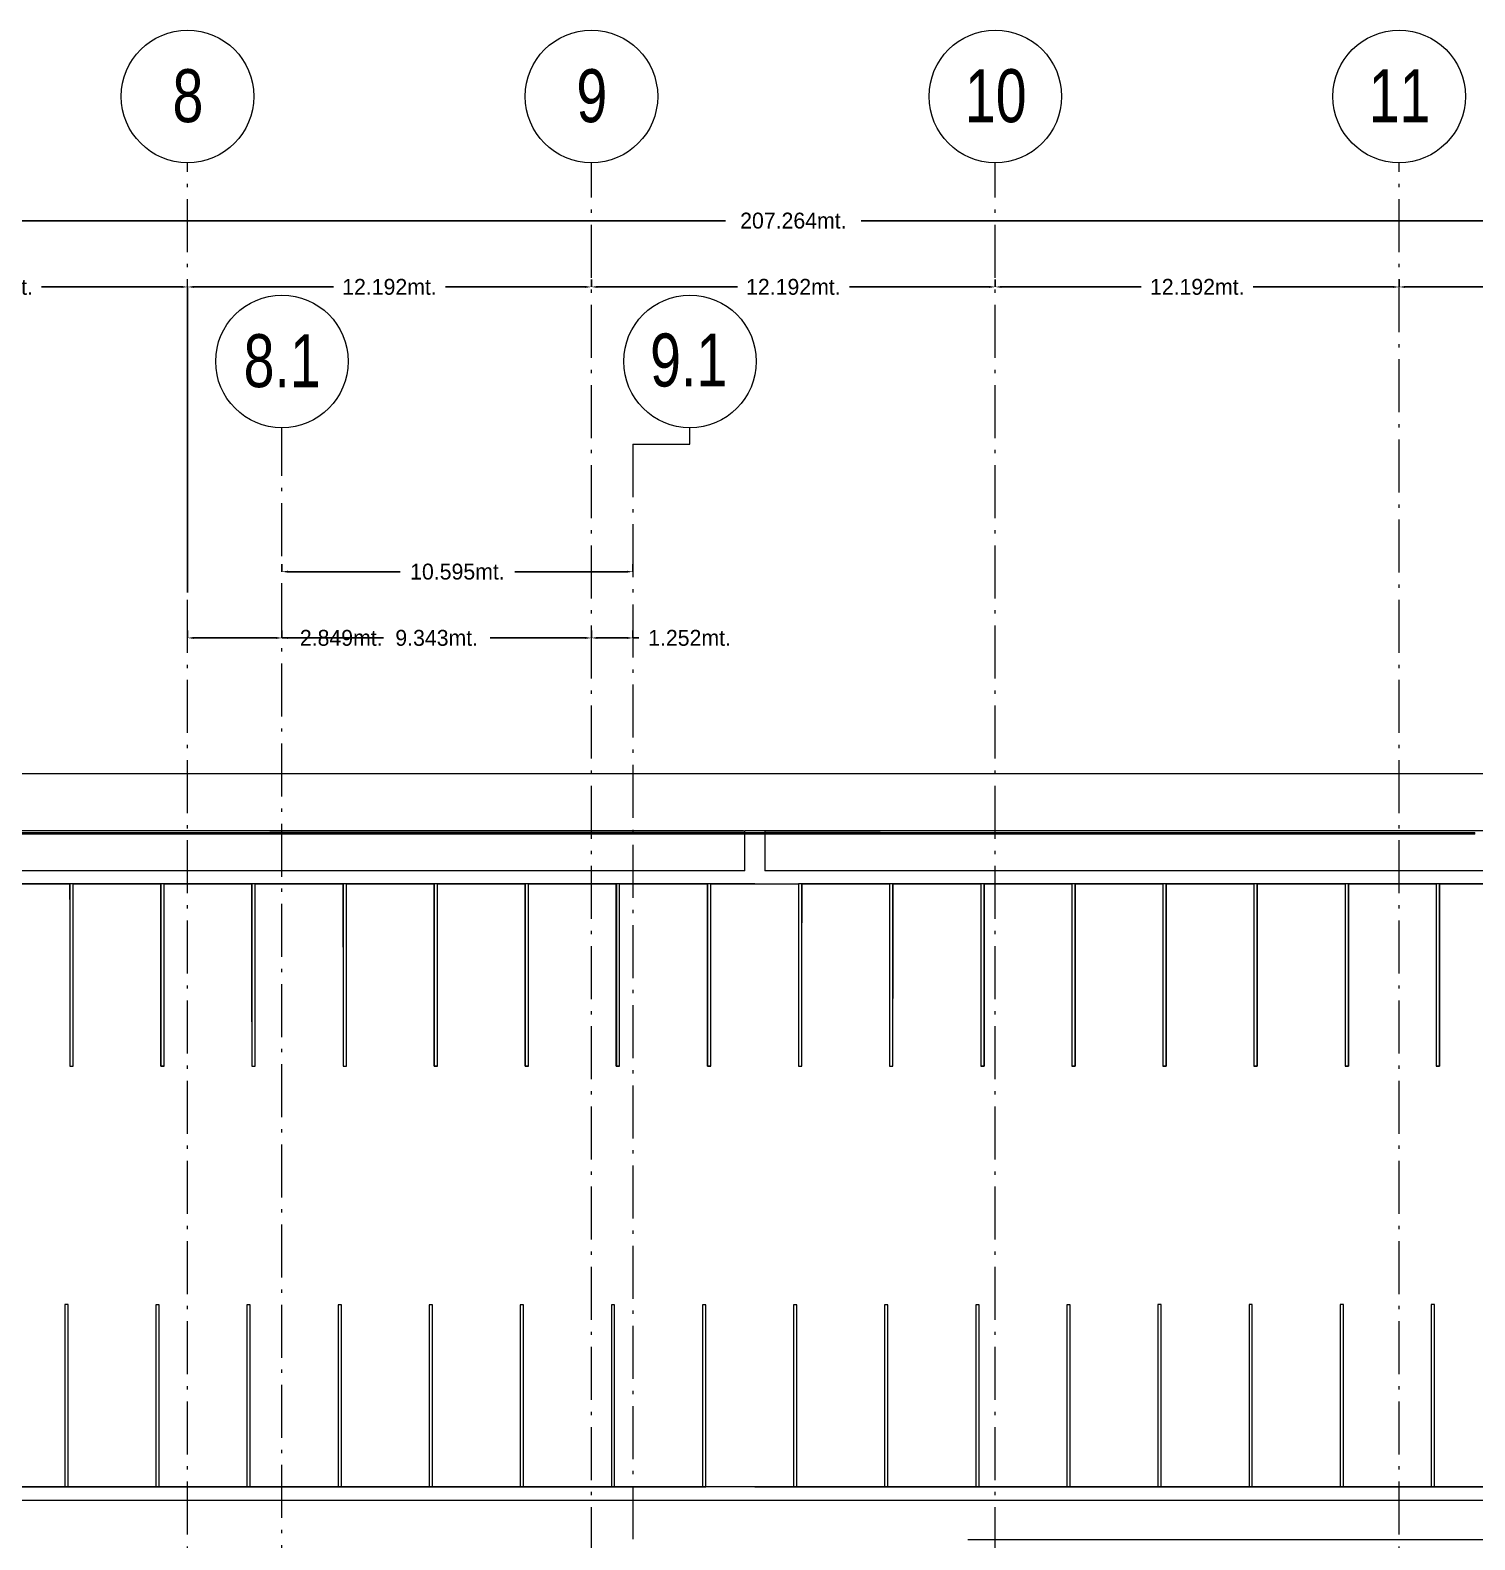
# Model space of a CAD drawing. Header units: metres. Extents: x -55 to 260, y -121 to 64.
# Drawn here: x 68.4 to 112.01, y 18.74 to 64.32 of the extents above; entities that cross this region are included whole.
import ezdxf

# ---------------------------------------------------------------- set-up
doc = ezdxf.new("R2010")
doc.units = ezdxf.units.M
doc.linetypes.add('01_Grid', pattern=[2.32, 1.6, -0.36, 0, -0.36])
for name, color, linetype, lineweight in [('0-1', 7, 'Continuous', 5), ('03EJES', 1, 'Continuous', 5), ('03EJES-1', 1, '01_Grid', 5), ('04NOEJE', 2, 'Continuous', 18), ('04NOEJE-1', 2, 'Continuous', 5), ('31COTAS', 1, 'Continuous', 5), ('45ESTAC-1', 253, 'Continuous', 5), ('55BARANDAL-1', 253, 'Continuous', 5), ('70LINEA-1', 254, 'Continuous', 5)]:
    doc.layers.add(name, color=color, linetype=linetype, lineweight=lineweight)
doc.styles.add('Arial', font='arial.ttf', dxfattribs={"width": 0.75, "height": 1.6})
doc.dimstyles.get("Standard").update_dxf_attribs({"dimtxt": 0.48, "dimasz": 0.18, "dimexe": 0, "dimexo": 0, "dimgap": 0.09, "dimtad": 0, "dimtih": 1, "dimtoh": 1, "dimdec": 3, "dimzin": 0, "dimdsep": 46, "dimtxsty": 'Standard', "dimcen": 0.09, "dimadec": 0, "dimazin": 0, "dimtfac": 1, "dimtdec": 4, "dimtofl": 0, "dimtmove": 0, "dimatfit": 3, "dimfxl": 1, "dimtolj": 1, "dimtzin": 0, "dimarcsym": 0})

# ---------------------------------------------------------------- blocks, each defined once
blk = doc.blocks.new('Parking Lot - Single - Single-V70-A1 _ A700')
at = {"layer": '70LINEA-1'}
for p, q in [((110.945, 38.54), (110.845, 38.54)), ((110.845, 38.54), (110.845, 33.041)), ((113.595, 38.54), (110.945, 38.54)), ((110.945, 33.041), (110.945, 38.54)), ((110.945, 38.54), (110.946, 33.041)), ((110.945, 38.54), (110.945, 38.54)), ((110.845, 33.041), (110.945, 33.041)), ((110.846, 33.041), (110.845, 33.041)), ((110.946, 33.041), (110.846, 33.041)), ((110.945, 33.041), (110.946, 33.041))]:
    blk.add_line(p, q, dxfattribs=at)
blk = doc.blocks.new('Parking Lot - Single - Single-V71-A1 _ A700')
at = {"layer": '70LINEA-1'}
for p, q in [((108.195, 38.54), (108.095, 38.54)), ((108.095, 38.54), (108.095, 33.041)), ((110.845, 38.54), (108.195, 38.54)), ((108.195, 33.041), (108.195, 38.54)), ((108.195, 38.54), (108.195, 33.041)), ((108.195, 38.54), (108.195, 38.54)), ((108.095, 33.041), (108.195, 33.041)), ((108.195, 33.041), (108.095, 33.041)), ((108.095, 33.041), (108.095, 33.041)), ((108.195, 33.041), (108.195, 33.041))]:
    blk.add_line(p, q, dxfattribs=at)
blk = doc.blocks.new('Parking Lot - Single - Single-V72-A1 _ A700')
at = {"layer": '70LINEA-1'}
for p, q in [((94.445, 38.54), (94.345, 38.54)), ((94.345, 38.54), (94.345, 33.041)), ((97.095, 38.54), (94.445, 38.54)), ((94.445, 33.041), (94.445, 38.54)), ((94.445, 38.54), (94.445, 35.085)), ((94.445, 38.54), (94.445, 38.54)), ((94.345, 33.041), (94.445, 33.041)), ((94.345, 33.041), (94.345, 33.041)), ((94.445, 33.041), (94.445, 33.041))]:
    blk.add_line(p, q, dxfattribs=at)
blk = doc.blocks.new('Parking Lot - Single - Single-V73-A1 _ A700')
at = {"layer": '70LINEA-1'}
for p, q in [((91.695, 38.54), (91.595, 38.54)), ((91.595, 38.54), (91.595, 33.041)), ((94.345, 38.54), (91.695, 38.54)), ((91.695, 33.041), (91.695, 38.54)), ((91.695, 38.54), (91.695, 37.364)), ((91.695, 38.54), (91.695, 38.54)), ((91.595, 33.041), (91.695, 33.041)), ((91.595, 33.041), (91.595, 33.041)), ((91.695, 33.041), (91.695, 33.041))]:
    blk.add_line(p, q, dxfattribs=at)
blk = doc.blocks.new('Parking Lot - Single - Single-V74-A1 _ A700')
at = {"layer": '70LINEA-1'}
for p, q in [((88.845, 33.041), (88.845, 38.54)), ((88.845, 38.54), (88.846, 38.54)), ((88.946, 38.54), (88.846, 38.54)), ((88.846, 38.54), (88.846, 33.041)), ((90.276, 38.54), (88.946, 38.54)), ((88.946, 33.041), (88.946, 38.54)), ((88.945, 33.041), (88.845, 33.041)), ((88.845, 33.041), (88.846, 33.041)), ((88.846, 33.041), (88.946, 33.041)), ((88.946, 33.041), (88.945, 33.041))]:
    blk.add_line(p, q, dxfattribs=at)
blk = doc.blocks.new('Parking Lot - Single - Single-V75-A1 _ A700')
at = {"layer": '70LINEA-1'}
for p, q in [((86.095, 33.683), (86.095, 38.54)), ((86.095, 38.54), (86.096, 38.54)), ((86.196, 38.54), (86.096, 38.54)), ((86.096, 38.54), (86.096, 33.041)), ((88.846, 38.54), (86.196, 38.54)), ((86.196, 33.041), (86.196, 38.54)), ((86.095, 33.041), (86.095, 33.683)), ((86.195, 33.041), (86.095, 33.041)), ((86.095, 33.041), (86.096, 33.041)), ((86.096, 33.041), (86.196, 33.041)), ((86.196, 33.041), (86.195, 33.041))]:
    blk.add_line(p, q, dxfattribs=at)
blk = doc.blocks.new('Parking Lot - Single - Single-V76-A1 _ A700')
at = {"layer": '70LINEA-1'}
for p, q in [((83.345, 35.938), (83.345, 38.54)), ((83.345, 38.54), (83.346, 38.54)), ((83.446, 38.54), (83.346, 38.54)), ((83.346, 38.54), (83.346, 33.041)), ((86.096, 38.54), (83.446, 38.54)), ((83.446, 33.041), (83.446, 38.54)), ((83.345, 33.041), (83.345, 35.938)), ((83.445, 33.041), (83.345, 33.041)), ((83.345, 33.041), (83.346, 33.041)), ((83.346, 33.041), (83.446, 33.041)), ((83.446, 33.041), (83.445, 33.041))]:
    blk.add_line(p, q, dxfattribs=at)
blk = doc.blocks.new('Parking Lot - Single - Single-V77-A1 _ A700')
at = {"layer": '70LINEA-1'}
for p, q in [((80.595, 38.193), (80.595, 38.54)), ((80.595, 38.54), (80.596, 38.54)), ((80.696, 38.54), (80.596, 38.54)), ((80.596, 38.54), (80.596, 33.041)), ((83.346, 38.54), (80.696, 38.54)), ((80.696, 33.041), (80.696, 38.54)), ((80.596, 33.041), (80.595, 38.193)), ((80.596, 33.041), (80.696, 33.041)), ((80.696, 33.041), (80.596, 33.041)), ((80.596, 33.041), (80.596, 33.041)), ((80.696, 33.041), (80.696, 33.041))]:
    blk.add_line(p, q, dxfattribs=at)
blk = doc.blocks.new('Parking Lot - Single - Single-V78-A1 _ A700')
at = {"layer": '70LINEA-1'}
for p, q in [((77.845, 36.632), (77.845, 38.54)), ((77.845, 38.54), (77.846, 38.54)), ((77.946, 38.54), (77.846, 38.54)), ((77.846, 38.54), (77.846, 33.041)), ((80.596, 38.54), (77.946, 38.54)), ((77.946, 33.041), (77.946, 38.54)), ((77.845, 33.041), (77.846, 33.041)), ((77.846, 33.041), (77.946, 33.041)), ((77.946, 33.041), (77.945, 33.041))]:
    blk.add_line(p, q, dxfattribs=at)
blk = doc.blocks.new('Parking Lot - Single - Single-V79-A1 _ A700')
at = {"layer": '70LINEA-1'}
for p, q in [((75.095, 34.377), (75.095, 38.54)), ((75.095, 38.54), (75.096, 38.54)), ((75.196, 38.54), (75.096, 38.54)), ((75.096, 38.54), (75.096, 33.041)), ((77.846, 38.54), (75.196, 38.54)), ((75.196, 33.041), (75.196, 38.54)), ((75.095, 33.041), (75.096, 33.041)), ((75.096, 33.041), (75.196, 33.041)), ((75.196, 33.041), (75.195, 33.041))]:
    blk.add_line(p, q, dxfattribs=at)
blk = doc.blocks.new('Parking Lot - Single - Single-V80-A1 _ A700')
at = {"layer": '70LINEA-1'}
for p, q in [((72.345, 33.041), (72.345, 38.54)), ((72.345, 38.54), (72.346, 38.54)), ((72.446, 38.54), (72.346, 38.54)), ((72.346, 38.54), (72.346, 33.041)), ((75.096, 38.54), (72.446, 38.54)), ((72.446, 33.041), (72.446, 38.54)), ((72.445, 33.041), (72.345, 33.041)), ((72.345, 33.041), (72.346, 33.041)), ((72.346, 33.041), (72.446, 33.041)), ((72.446, 33.041), (72.445, 33.041))]:
    blk.add_line(p, q, dxfattribs=at)
blk = doc.blocks.new('Parking Lot - Single - Single-V81-A1 _ A700')
at = {"layer": '70LINEA-1'}
for p, q in [((69.595, 38.067), (69.595, 38.54)), ((69.595, 38.54), (69.596, 38.54)), ((69.696, 38.54), (69.596, 38.54)), ((69.596, 38.54), (69.596, 33.041)), ((72.346, 38.54), (69.696, 38.54)), ((69.696, 33.041), (69.696, 38.54)), ((69.595, 33.04), (69.596, 33.041)), ((69.596, 33.041), (69.696, 33.041)), ((69.696, 33.041), (69.695, 33.04))]:
    blk.add_line(p, q, dxfattribs=at)
blk = doc.blocks.new('Parking Lot - Single - Single-V82-A1 _ A700')
at = {"layer": '70LINEA-1'}
for p, q in [((66.845, 35.812), (66.845, 38.54)), ((66.845, 38.54), (66.846, 38.54)), ((66.946, 38.54), (66.846, 38.54)), ((66.846, 38.54), (66.846, 33.041)), ((69.596, 38.54), (66.946, 38.54)), ((66.946, 33.041), (66.946, 38.54)), ((66.845, 33.04), (66.846, 33.041)), ((66.846, 33.041), (66.946, 33.041)), ((66.946, 33.041), (66.945, 33.04))]:
    blk.add_line(p, q, dxfattribs=at)
blk = doc.blocks.new('Parking Lot - Single - Single-V212-A1 _ A700')
at = {"layer": '70LINEA-1'}
for p, q in [((61.195, 25.84), (61.195, 20.34)), ((61.295, 25.84), (61.195, 25.84)), ((61.195, 25.84), (61.195, 25.839)), ((61.295, 20.34), (61.295, 25.84)), ((58.495, 20.34), (61.245, 20.34)), ((61.195, 20.34), (61.295, 20.34)), ((61.295, 20.34), (61.195, 20.34)), ((61.195, 20.34), (61.195, 20.34)), ((61.295, 20.34), (61.295, 20.34))]:
    blk.add_line(p, q, dxfattribs=at)
blk = doc.blocks.new('Parking Lot - Single - Single-V213-A1 _ A700')
at = {"layer": '70LINEA-1'}
for p, q in [((72.195, 25.839), (72.195, 20.34)), ((72.295, 25.839), (72.195, 25.839)), ((72.195, 25.839), (72.195, 25.839)), ((72.295, 20.34), (72.295, 25.839)), ((69.495, 20.34), (72.245, 20.34)), ((72.195, 20.34), (72.295, 20.34)), ((72.295, 20.34), (72.195, 20.34)), ((72.195, 20.34), (72.195, 20.34)), ((72.295, 20.34), (72.295, 20.34))]:
    blk.add_line(p, q, dxfattribs=at)
blk = doc.blocks.new('Parking Lot - Single - Single-V214-A1 _ A700')
at = {"layer": '70LINEA-1'}
for p, q in [((80.445, 25.839), (80.445, 20.34)), ((80.545, 25.839), (80.445, 25.839)), ((80.445, 25.839), (80.445, 25.839)), ((80.545, 20.34), (80.545, 25.839)), ((77.745, 20.34), (80.495, 20.34)), ((80.445, 20.34), (80.545, 20.34)), ((80.545, 20.34), (80.445, 20.34)), ((80.445, 20.34), (80.445, 20.34)), ((80.545, 20.34), (80.545, 20.34))]:
    blk.add_line(p, q, dxfattribs=at)
blk = doc.blocks.new('Parking Lot - Single - Single-V215-A1 _ A700')
at = {"layer": '70LINEA-1'}
for p, q in [((91.445, 25.839), (91.445, 20.34)), ((91.545, 25.839), (91.445, 25.839)), ((91.545, 20.34), (91.545, 25.839)), ((90.276, 20.34), (91.495, 20.34)), ((91.445, 20.34), (91.545, 20.34)), ((91.545, 20.34), (91.445, 20.34)), ((91.445, 20.34), (91.445, 20.34)), ((91.545, 20.34), (91.545, 20.34))]:
    blk.add_line(p, q, dxfattribs=at)
blk = doc.blocks.new('Parking Lot - Single - Single-V216-A1 _ A700')
at = {"layer": '70LINEA-1'}
for p, q in [((94.195, 25.839), (94.195, 20.34)), ((94.295, 25.839), (94.195, 25.839)), ((94.295, 20.34), (94.295, 25.839)), ((91.495, 20.34), (94.245, 20.34)), ((94.195, 20.34), (94.295, 20.34)), ((94.295, 20.34), (94.195, 20.34)), ((94.195, 20.34), (94.195, 20.34)), ((94.295, 20.34), (94.295, 20.34))]:
    blk.add_line(p, q, dxfattribs=at)
blk = doc.blocks.new('Parking Lot - Single - Single-V217-A1 _ A700')
at = {"layer": '70LINEA-1'}
for p, q in [((102.445, 25.84), (102.445, 20.34)), ((102.545, 25.84), (102.445, 25.84)), ((102.545, 20.34), (102.545, 25.84)), ((99.745, 20.34), (102.495, 20.34)), ((102.445, 20.34), (102.545, 20.34)), ((102.545, 20.34), (102.445, 20.34)), ((102.445, 20.34), (102.445, 20.34)), ((102.545, 20.34), (102.545, 20.34))]:
    blk.add_line(p, q, dxfattribs=at)
blk = doc.blocks.new('Parking Lot - Single - Single-V218-A1 _ A700')
at = {"layer": '70LINEA-1'}
for p, q in [((110.697, 25.84), (110.697, 20.34)), ((110.797, 25.84), (110.697, 25.84)), ((110.797, 20.34), (110.797, 25.84)), ((107.997, 20.34), (110.747, 20.34)), ((110.697, 20.34), (110.797, 20.34)), ((110.797, 20.34), (110.697, 20.34)), ((110.697, 20.34), (110.697, 20.34)), ((110.797, 20.34), (110.797, 20.34))]:
    blk.add_line(p, q, dxfattribs=at)
blk = doc.blocks.new('Railing - Railing-7533586-A1 _ A700')
at = {"layer": '55BARANDAL-1'}
for p, q in [((67.45, 40.09), (70.45, 40.09)), ((70.45, 40.04), (67.45, 40.04)), ((70.45, 40.09), (70.45, 40.04)), ((70.45, 40.04), (70.45, 40.09)), ((70.45, 40.09), (73.45, 40.09)), ((73.45, 40.04), (70.45, 40.04)), ((73.45, 40.09), (73.45, 40.04)), ((73.45, 40.04), (73.45, 40.09)), ((73.45, 40.09), (75.631, 40.09)), ((75.631, 40.04), (73.45, 40.04)), ((75.631, 40.09), (76.453, 40.09)), ((76.453, 40.04), (75.631, 40.04)), ((76.453, 40.09), (76.453, 40.04)), ((76.453, 40.04), (76.453, 40.09)), ((76.453, 40.09), (79.453, 40.09)), ((79.453, 40.04), (76.453, 40.04)), ((79.453, 40.09), (79.453, 40.04)), ((79.453, 40.04), (79.453, 40.09)), ((79.453, 40.09), (82.453, 40.09)), ((82.453, 40.04), (79.453, 40.04)), ((82.453, 40.09), (82.453, 40.04)), ((82.453, 40.04), (82.453, 40.09)), ((82.453, 40.09), (85.453, 40.09)), ((85.453, 40.04), (82.453, 40.04)), ((85.453, 40.09), (85.453, 40.04)), ((85.453, 40.04), (85.453, 40.09)), ((85.453, 40.09), (88.453, 40.09)), ((88.453, 40.04), (85.453, 40.04)), ((88.453, 40.09), (88.453, 40.04)), ((88.453, 40.04), (88.453, 40.09)), ((88.453, 40.09), (91.453, 40.09)), ((91.453, 40.04), (88.453, 40.04)), ((91.453, 40.09), (91.453, 40.04)), ((91.453, 40.04), (91.453, 40.09)), ((91.453, 40.09), (94.061, 40.09)), ((94.061, 40.04), (91.453, 40.04)), ((94.061, 40.09), (94.453, 40.09)), ((94.453, 40.04), (94.061, 40.04)), ((94.453, 40.09), (94.453, 40.04)), ((94.453, 40.04), (94.453, 40.09)), ((94.453, 40.09), (97.453, 40.09)), ((97.453, 40.04), (94.453, 40.04)), ((97.453, 40.09), (97.453, 40.04)), ((97.453, 40.04), (97.453, 40.09)), ((97.453, 40.09), (100.453, 40.09)), ((100.453, 40.04), (97.453, 40.04)), ((100.453, 40.09), (100.453, 40.04)), ((100.453, 40.04), (100.453, 40.09)), ((100.453, 40.09), (103.453, 40.09)), ((103.453, 40.04), (100.453, 40.04)), ((103.453, 40.09), (103.453, 40.04)), ((103.453, 40.04), (103.453, 40.09)), ((103.453, 40.09), (106.453, 40.09)), ((106.453, 40.04), (103.453, 40.04)), ((106.453, 40.09), (106.453, 40.04)), ((106.453, 40.04), (106.453, 40.09)), ((106.453, 40.09), (109.453, 40.09)), ((109.453, 40.04), (106.453, 40.04)), ((109.453, 40.09), (109.453, 40.04)), ((109.453, 40.04), (109.453, 40.09)), ((109.453, 40.09), (112.011, 40.09)), ((112.011, 40.04), (109.453, 40.04)), ((112.011, 40.04), (112.011, 40.09))]:
    blk.add_line(p, q, dxfattribs=at)
blk = doc.blocks.new('22011_AR_rvt-1-A1 _ A700')
at = {"layer": '70LINEA-1'}
for p, q in [((75.631, 40.141), (89.939, 40.141)), ((89.939, 40.141), (89.976, 40.141)), ((89.976, 40.09), (89.976, 40.141)), ((90.576, 40.141), (94.061, 40.141)), ((90.576, 40.141), (90.576, 40.09)), ((75.631, 38.94), (54.021, 38.94)), ((89.976, 38.94), (75.631, 38.94)), ((94.061, 38.94), (90.576, 38.94)), ((112.011, 38.94), (94.061, 38.94)), ((133.861, 38.94), (112.011, 38.94)), ((66.946, 38.54), (69.596, 38.54)), ((69.696, 38.54), (70.172, 38.54)), ((70.172, 38.54), (72.346, 38.54)), ((72.446, 38.54), (75.096, 38.54)), ((75.196, 38.54), (77.846, 38.54)), ((77.946, 38.54), (80.172, 38.54)), ((80.172, 38.54), (80.596, 38.54)), ((80.696, 38.54), (83.346, 38.54)), ((83.446, 38.54), (86.096, 38.54)), ((86.196, 38.54), (88.846, 38.54)), ((88.946, 38.54), (90.276, 38.54)), ((90.276, 38.54), (91.595, 38.54)), ((91.695, 38.54), (94.345, 38.54)), ((94.445, 38.54), (97.095, 38.54)), ((97.195, 38.54), (99.845, 38.54)), ((99.945, 38.54), (100.172, 38.54)), ((100.172, 38.54), (102.595, 38.54)), ((102.695, 38.54), (105.345, 38.54)), ((105.445, 38.54), (108.095, 38.54)), ((108.195, 38.54), (110.172, 38.54)), ((110.172, 38.54), (110.845, 38.54)), ((110.945, 38.54), (113.595, 38.54)), ((70.172, 20.34), (60.172, 20.34)), ((80.172, 20.34), (70.172, 20.34)), ((90.276, 20.34), (80.172, 20.34)), ((100.172, 20.34), (90.276, 20.34)), ((110.172, 20.34), (100.172, 20.34)), ((120.172, 20.34), (110.172, 20.34)), ((28.345, 19.94), (90.276, 19.94)), ((90.276, 19.94), (168.195, 19.94))]:
    blk.add_line(p, q, dxfattribs=at)
at = {"layer": '70LINEA-1', "flags": 128}
for points in [[(89.976, 38.94), (89.976, 39.049), (89.976, 39.158), (89.976, 39.268), (89.976, 39.377), (89.976, 39.486), (89.976, 39.595), (89.976, 39.704), (89.976, 39.814), (89.976, 39.923), (89.976, 40.032), (89.976, 40.04)], [(90.576, 40.04), (90.576, 40.032), (90.576, 39.923), (90.576, 39.814), (90.576, 39.704), (90.576, 39.595), (90.576, 39.486), (90.576, 39.377), (90.576, 39.268), (90.576, 39.158), (90.576, 39.049), (90.576, 38.94)]]:
    blk.add_lwpolyline(points, dxfattribs=at)
at = {"layer": '45ESTAC-1'}
for name, p in [('Parking Lot - Single - Single-V82-A1 _ A700', (0, 0)), ('Parking Lot - Single - Single-V81-A1 _ A700', (0, 0)), ('Parking Lot - Single - Single-V80-A1 _ A700', (0, 0)), ('Parking Lot - Single - Single-V79-A1 _ A700', (0, 0)), ('Parking Lot - Single - Single-V78-A1 _ A700', (0, 0)), ('Parking Lot - Single - Single-V77-A1 _ A700', (0, 0)), ('Parking Lot - Single - Single-V76-A1 _ A700', (0, 0)), ('Parking Lot - Single - Single-V75-A1 _ A700', (0, 0)), ('Parking Lot - Single - Single-V74-A1 _ A700', (0, 0)), ('Parking Lot - Single - Single-V73-A1 _ A700', (0, 0)), ('Parking Lot - Single - Single-V72-A1 _ A700', (0, 0)), ('Parking Lot - Single - Single-V71-A1 _ A700', (-11, 0)), ('Parking Lot - Single - Single-V71-A1 _ A700', (-8.25, 0)), ('Parking Lot - Single - Single-V71-A1 _ A700', (-5.5, 0)), ('Parking Lot - Single - Single-V71-A1 _ A700', (-2.75, 0)), ('Parking Lot - Single - Single-V71-A1 _ A700', (0, 0)), ('Parking Lot - Single - Single-V70-A1 _ A700', (0, 0)), ('Parking Lot - Single - Single-V212-A1 _ A700', (8.25, 0)), ('Parking Lot - Single - Single-V213-A1 _ A700', (0, 0)), ('Parking Lot - Single - Single-V213-A1 _ A700', (2.75, 0)), ('Parking Lot - Single - Single-V213-A1 _ A700', (5.5, 0)), ('Parking Lot - Single - Single-V214-A1 _ A700', (0, 0)), ('Parking Lot - Single - Single-V214-A1 _ A700', (2.75, 0)), ('Parking Lot - Single - Single-V214-A1 _ A700', (5.5, 0)), ('Parking Lot - Single - Single-V214-A1 _ A700', (8.25, 0)), ('Parking Lot - Single - Single-V215-A1 _ A700', (0, 0)), ('Parking Lot - Single - Single-V216-A1 _ A700', (0, 0)), ('Parking Lot - Single - Single-V216-A1 _ A700', (2.75, 0)), ('Parking Lot - Single - Single-V216-A1 _ A700', (5.5, 0)), ('Parking Lot - Single - Single-V217-A1 _ A700', (0, 0)), ('Parking Lot - Single - Single-V217-A1 _ A700', (2.75, 0)), ('Parking Lot - Single - Single-V217-A1 _ A700', (5.501, 0)), ('Parking Lot - Single - Single-V218-A1 _ A700', (0, 0)), ('Parking Lot - Single - Single-V218-A1 _ A700', (2.75, 0))]:
    blk.add_blockref(name, p, dxfattribs=at)
at = {"layer": '55BARANDAL-1'}
blk.add_blockref('Railing - Railing-7533586-A1 _ A700', (0, 0), dxfattribs=at)
blk = doc.blocks.new('Parking Lot - Single - Single-V475-A1 _ A700')
at = {"layer": '70LINEA-1'}
for p, q in [((110.945, 38.54), (110.845, 38.54)), ((110.845, 38.54), (110.845, 33.041)), ((113.595, 38.54), (110.945, 38.54)), ((110.945, 33.041), (110.945, 38.54)), ((110.945, 38.54), (110.946, 33.041)), ((110.945, 38.54), (110.945, 38.54)), ((110.845, 33.041), (110.945, 33.041)), ((110.846, 33.041), (110.845, 33.041)), ((110.946, 33.041), (110.846, 33.041)), ((110.945, 33.041), (110.946, 33.041))]:
    blk.add_line(p, q, dxfattribs=at)
blk = doc.blocks.new('Parking Lot - Single - Single-V476-A1 _ A700')
at = {"layer": '70LINEA-1'}
for p, q in [((108.195, 38.54), (108.095, 38.54)), ((108.095, 38.54), (108.095, 33.041)), ((110.845, 38.54), (108.195, 38.54)), ((108.195, 33.041), (108.195, 38.54)), ((108.195, 38.54), (108.195, 33.041)), ((108.195, 38.54), (108.195, 38.54)), ((108.095, 33.041), (108.195, 33.041)), ((108.195, 33.041), (108.095, 33.041)), ((108.095, 33.041), (108.095, 33.041)), ((108.195, 33.041), (108.195, 33.041))]:
    blk.add_line(p, q, dxfattribs=at)
blk = doc.blocks.new('Parking Lot - Single - Single-V477-A1 _ A700')
at = {"layer": '70LINEA-1'}
for p, q in [((94.445, 38.54), (94.345, 38.54)), ((94.345, 38.54), (94.345, 33.041)), ((97.095, 38.54), (94.445, 38.54)), ((94.445, 33.041), (94.445, 38.54)), ((94.445, 38.54), (94.445, 35.085)), ((94.445, 38.54), (94.445, 38.54)), ((94.345, 33.041), (94.445, 33.041)), ((94.345, 33.041), (94.345, 33.041)), ((94.445, 33.041), (94.445, 33.041))]:
    blk.add_line(p, q, dxfattribs=at)
blk = doc.blocks.new('Parking Lot - Single - Single-V478-A1 _ A700')
at = {"layer": '70LINEA-1'}
for p, q in [((91.695, 38.54), (91.595, 38.54)), ((91.595, 38.54), (91.595, 33.041)), ((94.345, 38.54), (91.695, 38.54)), ((91.695, 33.041), (91.695, 38.54)), ((91.695, 38.54), (91.695, 37.364)), ((91.695, 38.54), (91.695, 38.54)), ((91.595, 33.041), (91.695, 33.041)), ((91.595, 33.041), (91.595, 33.041)), ((91.695, 33.041), (91.695, 33.041))]:
    blk.add_line(p, q, dxfattribs=at)
blk = doc.blocks.new('Parking Lot - Single - Single-V479-A1 _ A700')
at = {"layer": '70LINEA-1'}
for p, q in [((88.845, 33.041), (88.845, 38.54)), ((88.845, 38.54), (88.846, 38.54)), ((88.946, 38.54), (88.846, 38.54)), ((88.846, 38.54), (88.846, 33.041)), ((90.276, 38.54), (88.946, 38.54)), ((88.946, 33.041), (88.946, 38.54)), ((88.945, 33.041), (88.845, 33.041)), ((88.845, 33.041), (88.846, 33.041)), ((88.846, 33.041), (88.946, 33.041)), ((88.946, 33.041), (88.945, 33.041))]:
    blk.add_line(p, q, dxfattribs=at)
blk = doc.blocks.new('Parking Lot - Single - Single-V480-A1 _ A700')
at = {"layer": '70LINEA-1'}
for p, q in [((86.095, 33.041), (86.095, 38.54)), ((86.095, 38.54), (86.096, 38.54)), ((86.196, 38.54), (86.096, 38.54)), ((86.096, 38.54), (86.096, 33.041)), ((88.846, 38.54), (86.196, 38.54)), ((86.196, 33.041), (86.196, 38.54)), ((86.195, 33.041), (86.095, 33.041)), ((86.095, 33.041), (86.096, 33.041)), ((86.096, 33.041), (86.196, 33.041)), ((86.196, 33.041), (86.195, 33.041))]:
    blk.add_line(p, q, dxfattribs=at)
blk = doc.blocks.new('Parking Lot - Single - Single-V481-A1 _ A700')
at = {"layer": '70LINEA-1'}
for p, q in [((80.596, 33.041), (80.595, 38.54)), ((80.595, 38.54), (80.596, 38.54)), ((80.696, 38.54), (80.596, 38.54)), ((80.596, 38.54), (80.596, 33.041)), ((83.346, 38.54), (80.696, 38.54)), ((80.696, 33.041), (80.696, 38.54)), ((80.596, 33.041), (80.696, 33.041)), ((80.696, 33.041), (80.596, 33.041)), ((80.596, 33.041), (80.596, 33.041)), ((80.696, 33.041), (80.696, 33.041))]:
    blk.add_line(p, q, dxfattribs=at)
blk = doc.blocks.new('Parking Lot - Single - Single-V482-A1 _ A700')
at = {"layer": '70LINEA-1'}
for p, q in [((77.845, 36.632), (77.845, 38.54)), ((77.845, 38.54), (77.846, 38.54)), ((77.946, 38.54), (77.846, 38.54)), ((77.846, 38.54), (77.846, 33.041)), ((80.596, 38.54), (77.946, 38.54)), ((77.946, 33.041), (77.946, 38.54)), ((77.845, 33.041), (77.846, 33.041)), ((77.846, 33.041), (77.946, 33.041)), ((77.946, 33.041), (77.945, 33.041))]:
    blk.add_line(p, q, dxfattribs=at)
blk = doc.blocks.new('Parking Lot - Single - Single-V483-A1 _ A700')
at = {"layer": '70LINEA-1'}
for p, q in [((75.095, 34.377), (75.095, 38.54)), ((75.095, 38.54), (75.096, 38.54)), ((75.196, 38.54), (75.096, 38.54)), ((75.096, 38.54), (75.096, 33.041)), ((77.846, 38.54), (75.196, 38.54)), ((75.196, 33.041), (75.196, 38.54)), ((75.095, 33.041), (75.096, 33.041)), ((75.096, 33.041), (75.196, 33.041)), ((75.196, 33.041), (75.195, 33.041))]:
    blk.add_line(p, q, dxfattribs=at)
blk = doc.blocks.new('Parking Lot - Single - Single-V484-A1 _ A700')
at = {"layer": '70LINEA-1'}
for p, q in [((72.345, 33.041), (72.345, 38.54)), ((72.345, 38.54), (72.346, 38.54)), ((72.446, 38.54), (72.346, 38.54)), ((72.346, 38.54), (72.346, 33.041)), ((75.096, 38.54), (72.446, 38.54)), ((72.446, 33.041), (72.446, 38.54)), ((72.445, 33.041), (72.345, 33.041)), ((72.345, 33.041), (72.346, 33.041)), ((72.346, 33.041), (72.446, 33.041)), ((72.446, 33.041), (72.445, 33.041))]:
    blk.add_line(p, q, dxfattribs=at)
blk = doc.blocks.new('Parking Lot - Single - Single-V485-A1 _ A700')
at = {"layer": '70LINEA-1'}
for p, q in [((69.595, 38.067), (69.595, 38.54)), ((69.595, 38.54), (69.596, 38.54)), ((69.696, 38.54), (69.596, 38.54)), ((69.596, 38.54), (69.596, 33.041)), ((72.346, 38.54), (69.696, 38.54)), ((69.696, 33.041), (69.696, 38.54)), ((69.595, 33.04), (69.596, 33.041)), ((69.596, 33.041), (69.696, 33.041)), ((69.696, 33.041), (69.695, 33.04))]:
    blk.add_line(p, q, dxfattribs=at)
blk = doc.blocks.new('Parking Lot - Single - Single-V486-A1 _ A700')
at = {"layer": '70LINEA-1'}
for p, q in [((66.845, 35.812), (66.845, 38.54)), ((66.845, 38.54), (66.846, 38.54)), ((66.946, 38.54), (66.846, 38.54)), ((66.846, 38.54), (66.846, 33.041)), ((69.596, 38.54), (66.946, 38.54)), ((66.946, 33.041), (66.946, 38.54)), ((66.845, 33.04), (66.846, 33.041)), ((66.846, 33.041), (66.946, 33.041)), ((66.946, 33.041), (66.945, 33.04))]:
    blk.add_line(p, q, dxfattribs=at)
blk = doc.blocks.new('Parking Lot - Single - Single-V606-A1 _ A700')
at = {"layer": '70LINEA-1'}
for p, q in [((91.445, 25.839), (91.445, 20.34)), ((91.545, 25.839), (91.445, 25.839)), ((91.545, 20.34), (91.545, 25.839)), ((90.276, 20.34), (91.495, 20.34)), ((91.445, 20.34), (91.545, 20.34)), ((91.545, 20.34), (91.445, 20.34)), ((91.445, 20.34), (91.445, 20.34)), ((91.545, 20.34), (91.545, 20.34))]:
    blk.add_line(p, q, dxfattribs=at)
blk = doc.blocks.new('22011_AR_rvt-2-A1 _ A700')
at = {"layer": '70LINEA-1'}
for p, q in [((54.021, 41.876), (75.631, 41.876)), ((75.631, 41.876), (94.061, 41.876)), ((94.061, 41.876), (112.011, 41.876)), ((112.011, 41.876), (133.861, 41.876)), ((75.631, 40.141), (54.021, 40.141)), ((89.939, 40.141), (75.631, 40.141)), ((75.631, 40.141), (89.939, 40.141)), ((89.939, 40.141), (89.976, 40.141)), ((94.061, 40.141), (89.976, 40.141)), ((89.976, 40.09), (89.976, 40.141)), ((90.576, 40.141), (94.061, 40.141)), ((90.576, 40.141), (90.576, 40.09)), ((112.011, 40.141), (94.061, 40.141)), ((133.861, 40.141), (112.011, 40.141)), ((75.631, 38.94), (54.021, 38.94)), ((89.976, 38.94), (75.631, 38.94)), ((94.061, 38.94), (90.576, 38.94)), ((112.011, 38.94), (94.061, 38.94)), ((133.861, 38.94), (112.011, 38.94)), ((66.946, 38.54), (69.596, 38.54)), ((69.696, 38.54), (70.172, 38.54)), ((70.172, 38.54), (72.346, 38.54)), ((72.446, 38.54), (75.096, 38.54)), ((75.196, 38.54), (77.846, 38.54)), ((77.946, 38.54), (80.172, 38.54)), ((80.172, 38.54), (80.596, 38.54)), ((80.696, 38.54), (83.346, 38.54)), ((83.446, 38.54), (86.096, 38.54)), ((86.196, 38.54), (88.846, 38.54)), ((88.946, 38.54), (90.276, 38.54)), ((90.276, 38.54), (91.595, 38.54)), ((91.695, 38.54), (94.345, 38.54)), ((94.445, 38.54), (97.095, 38.54)), ((97.195, 38.54), (99.845, 38.54)), ((99.945, 38.54), (100.172, 38.54)), ((100.172, 38.54), (102.595, 38.54)), ((102.695, 38.54), (105.345, 38.54)), ((105.445, 38.54), (108.095, 38.54)), ((108.195, 38.54), (110.172, 38.54)), ((110.172, 38.54), (110.845, 38.54)), ((110.945, 38.54), (113.595, 38.54)), ((70.172, 20.34), (60.172, 20.34)), ((80.172, 20.34), (70.172, 20.34)), ((90.276, 20.34), (80.172, 20.34)), ((100.172, 20.34), (90.276, 20.34)), ((110.172, 20.34), (100.172, 20.34)), ((120.172, 20.34), (110.172, 20.34)), ((28.345, 19.94), (90.276, 19.94)), ((90.276, 19.94), (168.195, 19.94)), ((124.041, 18.74), (96.709, 18.74))]:
    blk.add_line(p, q, dxfattribs=at)
at = {"layer": '70LINEA-1', "flags": 128}
for points in [[(89.976, 38.94), (89.976, 39.049), (89.976, 39.158), (89.976, 39.268), (89.976, 39.377), (89.976, 39.486), (89.976, 39.595), (89.976, 39.704), (89.976, 39.814), (89.976, 39.923), (89.976, 40.032), (89.976, 40.04)], [(90.576, 40.04), (90.576, 40.032), (90.576, 39.923), (90.576, 39.814), (90.576, 39.704), (90.576, 39.595), (90.576, 39.486), (90.576, 39.377), (90.576, 39.268), (90.576, 39.158), (90.576, 39.049), (90.576, 38.94)]]:
    blk.add_lwpolyline(points, dxfattribs=at)
at = {"layer": '45ESTAC-1'}
for name, p in [('Parking Lot - Single - Single-V486-A1 _ A700', (0, 0)), ('Parking Lot - Single - Single-V485-A1 _ A700', (0, 0)), ('Parking Lot - Single - Single-V484-A1 _ A700', (0, 0)), ('Parking Lot - Single - Single-V483-A1 _ A700', (0, 0)), ('Parking Lot - Single - Single-V482-A1 _ A700', (0, 0)), ('Parking Lot - Single - Single-V481-A1 _ A700', (0, 0)), ('Parking Lot - Single - Single-V480-A1 _ A700', (-2.75, 0)), ('Parking Lot - Single - Single-V480-A1 _ A700', (0, 0)), ('Parking Lot - Single - Single-V479-A1 _ A700', (0, 0)), ('Parking Lot - Single - Single-V478-A1 _ A700', (0, 0)), ('Parking Lot - Single - Single-V477-A1 _ A700', (0, 0)), ('Parking Lot - Single - Single-V476-A1 _ A700', (-11, 0)), ('Parking Lot - Single - Single-V476-A1 _ A700', (-8.25, 0)), ('Parking Lot - Single - Single-V476-A1 _ A700', (-5.5, 0)), ('Parking Lot - Single - Single-V476-A1 _ A700', (-2.75, 0)), ('Parking Lot - Single - Single-V476-A1 _ A700', (0, 0)), ('Parking Lot - Single - Single-V475-A1 _ A700', (0, 0)), ('Parking Lot - Single - Single-V212-A1 _ A700', (8.25, 0)), ('Parking Lot - Single - Single-V213-A1 _ A700', (0, 0)), ('Parking Lot - Single - Single-V213-A1 _ A700', (2.75, 0)), ('Parking Lot - Single - Single-V213-A1 _ A700', (5.5, 0)), ('Parking Lot - Single - Single-V214-A1 _ A700', (0, 0)), ('Parking Lot - Single - Single-V214-A1 _ A700', (2.75, 0)), ('Parking Lot - Single - Single-V214-A1 _ A700', (5.5, 0)), ('Parking Lot - Single - Single-V214-A1 _ A700', (8.25, 0)), ('Parking Lot - Single - Single-V606-A1 _ A700', (0, 0)), ('Parking Lot - Single - Single-V216-A1 _ A700', (0, 0)), ('Parking Lot - Single - Single-V216-A1 _ A700', (2.75, 0)), ('Parking Lot - Single - Single-V216-A1 _ A700', (5.5, 0)), ('Parking Lot - Single - Single-V217-A1 _ A700', (0, 0)), ('Parking Lot - Single - Single-V217-A1 _ A700', (2.75, 0)), ('Parking Lot - Single - Single-V217-A1 _ A700', (5.501, 0)), ('Parking Lot - Single - Single-V218-A1 _ A700', (0, 0)), ('Parking Lot - Single - Single-V218-A1 _ A700', (2.75, 0))]:
    blk.add_blockref(name, p, dxfattribs=at)
at = {"layer": '55BARANDAL-1'}
blk.add_blockref('Railing - Railing-7533586-A1 _ A700', (0, 0), dxfattribs=at)
blk = doc.blocks.new('Grid - Standard-4449989-A1 _ A700')
at = {"layer": '04NOEJE'}
blk.add_circle((0, 0), 0.005, dxfattribs=at)
blk = doc.blocks.new('DIMBLOCK7-A1 _ A700')
at = {"layer": '31COTAS', "color": 0, "lineweight": -2}
for p, q in [((60.96, 56.791), (60.96, 56.565)), ((61.14, 56.565), (65.366, 56.565)), ((72.972, 56.565), (68.746, 56.565)), ((73.152, 47.342), (73.152, 56.565))]:
    blk.add_line(p, q, dxfattribs=at)
at = {"layer": '31COTAS', "color": 0}
for points in [[(61.14, 56.595), (61.14, 56.535), (60.96, 56.565)], [(72.972, 56.535), (72.972, 56.595), (73.152, 56.565)]]:
    blk.add_solid(points, dxfattribs=at)
at = {"layer": 'Defpoints', "color": 0}
for p in [(60.96, 56.791), (73.152, 56.565), (73.152, 47.342)]:
    blk.add_point(p, dxfattribs=at)
at = {"layer": '31COTAS', "color": 0, "insert": (67.056, 56.565), "char_height": 0.48, "attachment_point": 5}
blk.add_mtext('\\A1;12.192mt.', dxfattribs=at)
blk = doc.blocks.new('DIMBLOCK8-A1 _ A700')
at = {"layer": '31COTAS', "color": 0, "lineweight": -2}
for p, q in [((73.152, 47.342), (73.152, 56.565)), ((73.332, 56.565), (77.558, 56.565)), ((85.164, 56.565), (80.938, 56.565)), ((85.344, 56.791), (85.344, 56.565))]:
    blk.add_line(p, q, dxfattribs=at)
at = {"layer": '31COTAS', "color": 0}
for points in [[(73.332, 56.595), (73.332, 56.535), (73.152, 56.565)], [(85.164, 56.535), (85.164, 56.595), (85.344, 56.565)]]:
    blk.add_solid(points, dxfattribs=at)
at = {"layer": 'Defpoints', "color": 0}
for p in [(85.344, 56.791), (85.344, 56.565), (73.152, 47.342)]:
    blk.add_point(p, dxfattribs=at)
at = {"layer": '31COTAS', "color": 0, "insert": (79.248, 56.565), "char_height": 0.48, "attachment_point": 5}
blk.add_mtext('\\A1;12.192mt.', dxfattribs=at)
blk = doc.blocks.new('DIMBLOCK9-A1 _ A700')
at = {"layer": '31COTAS', "color": 0, "lineweight": -2}
for p, q in [((85.344, 56.791), (85.344, 56.565)), ((85.524, 56.565), (89.75, 56.565)), ((97.356, 56.565), (93.13, 56.565)), ((97.536, 56.791), (97.536, 56.565))]:
    blk.add_line(p, q, dxfattribs=at)
at = {"layer": '31COTAS', "color": 0}
for points in [[(85.524, 56.595), (85.524, 56.535), (85.344, 56.565)], [(97.356, 56.535), (97.356, 56.595), (97.536, 56.565)]]:
    blk.add_solid(points, dxfattribs=at)
at = {"layer": 'Defpoints', "color": 0}
for p in [(85.344, 56.791), (97.536, 56.791), (97.536, 56.565)]:
    blk.add_point(p, dxfattribs=at)
at = {"layer": '31COTAS', "color": 0, "insert": (91.44, 56.565), "char_height": 0.48, "attachment_point": 5}
blk.add_mtext('\\A1;12.192mt.', dxfattribs=at)
blk = doc.blocks.new('DIMBLOCK10-A1 _ A700')
at = {"layer": '31COTAS', "color": 0, "lineweight": -2}
for p, q in [((97.536, 56.791), (97.536, 56.565)), ((97.716, 56.565), (101.942, 56.565)), ((109.548, 56.565), (105.322, 56.565)), ((109.728, 56.791), (109.728, 56.565))]:
    blk.add_line(p, q, dxfattribs=at)
at = {"layer": '31COTAS', "color": 0}
for points in [[(97.716, 56.595), (97.716, 56.535), (97.536, 56.565)], [(109.548, 56.535), (109.548, 56.595), (109.728, 56.565)]]:
    blk.add_solid(points, dxfattribs=at)
at = {"layer": 'Defpoints', "color": 0}
for p in [(97.536, 56.791), (109.728, 56.791), (109.728, 56.565)]:
    blk.add_point(p, dxfattribs=at)
at = {"layer": '31COTAS', "color": 0, "insert": (103.632, 56.565), "char_height": 0.48, "attachment_point": 5}
blk.add_mtext('\\A1;12.192mt.', dxfattribs=at)
blk = doc.blocks.new('DIMBLOCK11-A1 _ A700')
at = {"layer": '31COTAS', "color": 0, "lineweight": -2}
for p, q in [((109.728, 56.791), (109.728, 56.565)), ((109.908, 56.565), (114.134, 56.565)), ((121.74, 56.565), (117.514, 56.565)), ((121.92, 56.791), (121.92, 56.565))]:
    blk.add_line(p, q, dxfattribs=at)
at = {"layer": '31COTAS', "color": 0}
for points in [[(109.908, 56.595), (109.908, 56.535), (109.728, 56.565)], [(121.74, 56.535), (121.74, 56.595), (121.92, 56.565)]]:
    blk.add_solid(points, dxfattribs=at)
at = {"layer": 'Defpoints', "color": 0}
for p in [(109.728, 56.791), (121.92, 56.791), (121.92, 56.565)]:
    blk.add_point(p, dxfattribs=at)
at = {"layer": '31COTAS', "color": 0, "insert": (115.824, 56.565), "char_height": 0.48, "attachment_point": 5}
blk.add_mtext('\\A1;12.192mt.', dxfattribs=at)
blk = doc.blocks.new('DIMBLOCK19-A1 _ A700')
at = {"layer": '31COTAS', "color": 0, "lineweight": -2}
for p, q in [((-12.192, 58.791), (-12.192, 58.565)), ((-12.012, 58.565), (89.39, 58.565)), ((194.892, 58.565), (93.49, 58.565)), ((195.072, 58.791), (195.072, 58.565))]:
    blk.add_line(p, q, dxfattribs=at)
at = {"layer": '31COTAS', "color": 0}
for points in [[(-12.012, 58.595), (-12.012, 58.535), (-12.192, 58.565)], [(194.892, 58.535), (194.892, 58.595), (195.072, 58.565)]]:
    blk.add_solid(points, dxfattribs=at)
at = {"layer": 'Defpoints', "color": 0}
for p in [(-12.192, 58.791), (195.072, 58.791), (195.072, 58.565)]:
    blk.add_point(p, dxfattribs=at)
at = {"layer": '31COTAS', "color": 0, "insert": (91.44, 58.565), "char_height": 0.48, "attachment_point": 5}
blk.add_mtext('\\A1;207.264mt.', dxfattribs=at)
blk = doc.blocks.new('DIMBLOCK20-A1 _ A700')
at = {"layer": '31COTAS', "color": 0, "lineweight": -2}
for p, q in [((76.001, 48.194), (76.001, 47.968)), ((76.181, 47.968), (79.569, 47.968)), ((86.416, 47.968), (83.029, 47.968)), ((86.596, 48.194), (86.596, 47.968))]:
    blk.add_line(p, q, dxfattribs=at)
at = {"layer": '31COTAS', "color": 0}
for points in [[(76.181, 47.998), (76.181, 47.938), (76.001, 47.968)], [(86.416, 47.938), (86.416, 47.998), (86.596, 47.968)]]:
    blk.add_solid(points, dxfattribs=at)
at = {"layer": 'Defpoints', "color": 0}
for p in [(76.001, 48.194), (86.596, 48.194), (86.596, 47.968)]:
    blk.add_point(p, dxfattribs=at)
at = {"layer": '31COTAS', "color": 0, "insert": (81.299, 47.968), "char_height": 0.48, "attachment_point": 5}
blk.add_mtext('\\A1;10.595mt.', dxfattribs=at)
blk = doc.blocks.new('DIMBLOCK48-A1 _ A700')
at = {"layer": '31COTAS', "color": 0, "lineweight": -2}
for p, q in [((73.152, 46.194), (73.152, 45.968)), ((76.001, 46.194), (76.001, 45.968)), ((73.332, 45.968), (75.821, 45.968)), ((76.001, 45.968), (76.181, 45.968))]:
    blk.add_line(p, q, dxfattribs=at)
at = {"layer": '31COTAS', "color": 0}
for points in [[(73.332, 45.998), (73.332, 45.938), (73.152, 45.968)], [(75.821, 45.938), (75.821, 45.998), (76.001, 45.968)]]:
    blk.add_solid(points, dxfattribs=at)
at = {"layer": 'Defpoints', "color": 0}
for p in [(73.152, 46.194), (76.001, 46.194), (76.001, 45.968)]:
    blk.add_point(p, dxfattribs=at)
at = {"layer": '31COTAS', "color": 0, "insert": (77.791, 45.968), "char_height": 0.48, "attachment_point": 5}
blk.add_mtext('\\A1;2.849mt.', dxfattribs=at)
blk = doc.blocks.new('DIMBLOCK49-A1 _ A700')
at = {"layer": '31COTAS', "color": 0, "lineweight": -2}
for p, q in [((76.001, 46.194), (76.001, 45.968)), ((85.344, 46.194), (85.344, 45.968)), ((76.181, 45.968), (79.063, 45.968)), ((85.164, 45.968), (82.283, 45.968))]:
    blk.add_line(p, q, dxfattribs=at)
at = {"layer": '31COTAS', "color": 0}
for points in [[(76.181, 45.998), (76.181, 45.938), (76.001, 45.968)], [(85.164, 45.938), (85.164, 45.998), (85.344, 45.968)]]:
    blk.add_solid(points, dxfattribs=at)
at = {"layer": 'Defpoints', "color": 0}
for p in [(76.001, 46.194), (85.344, 46.194), (85.344, 45.968)]:
    blk.add_point(p, dxfattribs=at)
at = {"layer": '31COTAS', "color": 0, "insert": (80.673, 45.968), "char_height": 0.48, "attachment_point": 5}
blk.add_mtext('\\A1;9.343mt.', dxfattribs=at)
blk = doc.blocks.new('DIMBLOCK50-A1 _ A700')
at = {"layer": '31COTAS', "color": 0, "lineweight": -2}
for p, q in [((85.344, 46.194), (85.344, 45.968)), ((86.596, 46.194), (86.596, 45.968)), ((85.524, 45.968), (86.416, 45.968)), ((86.596, 45.968), (86.776, 45.968))]:
    blk.add_line(p, q, dxfattribs=at)
at = {"layer": '31COTAS', "color": 0}
for points in [[(85.524, 45.998), (85.524, 45.938), (85.344, 45.968)], [(86.416, 45.938), (86.416, 45.998), (86.596, 45.968)]]:
    blk.add_solid(points, dxfattribs=at)
at = {"layer": 'Defpoints', "color": 0}
for p in [(85.344, 46.194), (86.596, 46.194), (86.596, 45.968)]:
    blk.add_point(p, dxfattribs=at)
at = {"layer": '31COTAS', "color": 0, "insert": (88.306, 45.968), "char_height": 0.48, "attachment_point": 5}
blk.add_mtext('\\A1;1.252mt.', dxfattribs=at)

msp = doc.modelspace()

# ---------------------------------------------------------------- linework, layer by layer
at = {"layer": '03EJES'}
for p, q in [((88.3185, 51.8195), (88.3185, 52.3162)), ((86.5963, 51.8195), (88.3185, 51.8195))]:
    msp.add_line(p, q, dxfattribs=at)
at = {"layer": '03EJES-1'}
for p, q in [((73.152, -60.96), (73.152, 60.3168)), ((85.344, -117.3961), (85.344, 60.3168)), ((97.536, -117.3961), (97.536, 60.3168)), ((109.728, -60.96), (109.728, 60.3168)), ((76.0011, 0.0387), (76.0011, 52.3162)), ((86.5963, 51.8195), (86.5963, 0.0387))]:
    msp.add_line(p, q, dxfattribs=at)

# ---------------------------------------------------------------- block references
at = {"layer": '0-1'}
for name in ['22011_AR_rvt-2-A1 _ A700', '22011_AR_rvt-1-A1 _ A700']:
    msp.add_blockref(name, (0, 0), dxfattribs=at)
at = {"layer": '04NOEJE', "xscale": 399.9999999999997, "yscale": 399.9999999999997, "zscale": 399.9999999999997}
for p in [(73.152, 62.3168), (85.344, 62.3168), (97.536, 62.3168), (109.728, 62.3168), (76.0011, 54.3162)]:
    msp.add_blockref('Grid - Standard-4449989-A1 _ A700', p, dxfattribs=at)
at = {"layer": '04NOEJE', "xscale": 399.9999999999997, "yscale": 399.9999999999997, "zscale": 399.9999999999997, "rotation": 180}
msp.add_blockref('Grid - Standard-4449989-A1 _ A700', (88.3185, 54.3162), dxfattribs=at)

# ---------------------------------------------------------------- texts
at = {"layer": '04NOEJE-1', "char_height": 1.6, "attachment_point": 1, "style": 'Arial'}
for s, insert, width in [('8', (72.6979, 63.1389), 1.130379), ('9', (84.8899, 63.1389), 1.130379), ('10', (96.6169, 63.1389), 2.260759), ('11', (108.8089, 63.1389), 2.260759), ('8.1', (74.8435, 55.1382), 2.837974), ('9.1', (87.115, 55.1595), 2.837974)]:
    msp.add_mtext(s, dxfattribs=dict(at, insert=insert, width=width))

# ---------------------------------------------------------------- dimensions: what is measured, and where the dimension line sits
at = {"layer": '31COTAS'}
for base, p1, p2, picture, middle in [((195.072, 58.5652), (-12.192, 58.7914), (195.072, 58.7914), 'DIMBLOCK19-A1 _ A700', (91.44, 58.5652)), ((85.344, 56.5652), (73.152, 47.342), (85.344, 56.7914), 'DIMBLOCK8-A1 _ A700', (79.248, 56.5652)), ((97.536, 56.5652), (85.344, 56.7914), (97.536, 56.7914), 'DIMBLOCK9-A1 _ A700', (91.44, 56.5652)), ((109.728, 56.5652), (97.536, 56.7914), (109.728, 56.7914), 'DIMBLOCK10-A1 _ A700', (103.632, 56.5652)), ((121.92, 56.5652), (109.728, 56.7914), (121.92, 56.7914), 'DIMBLOCK11-A1 _ A700', (115.824, 56.5652)), ((86.5963, 47.9679), (76.0011, 48.1942), (86.5963, 48.1942), 'DIMBLOCK20-A1 _ A700', (81.2987, 47.9679)), ((76.0011, 45.9679), (73.152, 46.1942), (76.0011, 46.1942), 'DIMBLOCK48-A1 _ A700', (77.7911, 45.9679)), ((85.344, 45.9679), (76.0011, 46.1942), (85.344, 46.1942), 'DIMBLOCK49-A1 _ A700', (80.6726, 45.9679)), ((86.5963, 45.9679), (85.344, 46.1942), (86.5963, 46.1942), 'DIMBLOCK50-A1 _ A700', (88.3063, 45.9679))]:
    dim = msp.add_linear_dim(base=base, p1=p1, p2=p2, dimstyle='Standard', override={"dimpost": 'mt.'}, dxfattribs=at)
    dim.commit()
    dim.dimension.update_dxf_attribs({"geometry": picture, "text_midpoint": middle})
dim = msp.add_linear_dim(base=(73.152, 56.5652), p1=(60.96, 56.7914), p2=(73.152, 47.342), angle=0, dimstyle='Standard', override={"dimpost": 'mt.'}, dxfattribs=at)
dim.commit()
dim.dimension.update_dxf_attribs({"geometry": 'DIMBLOCK7-A1 _ A700', "text_midpoint": (67.056, 56.5652)})

doc.saveas('drawing.dxf')
